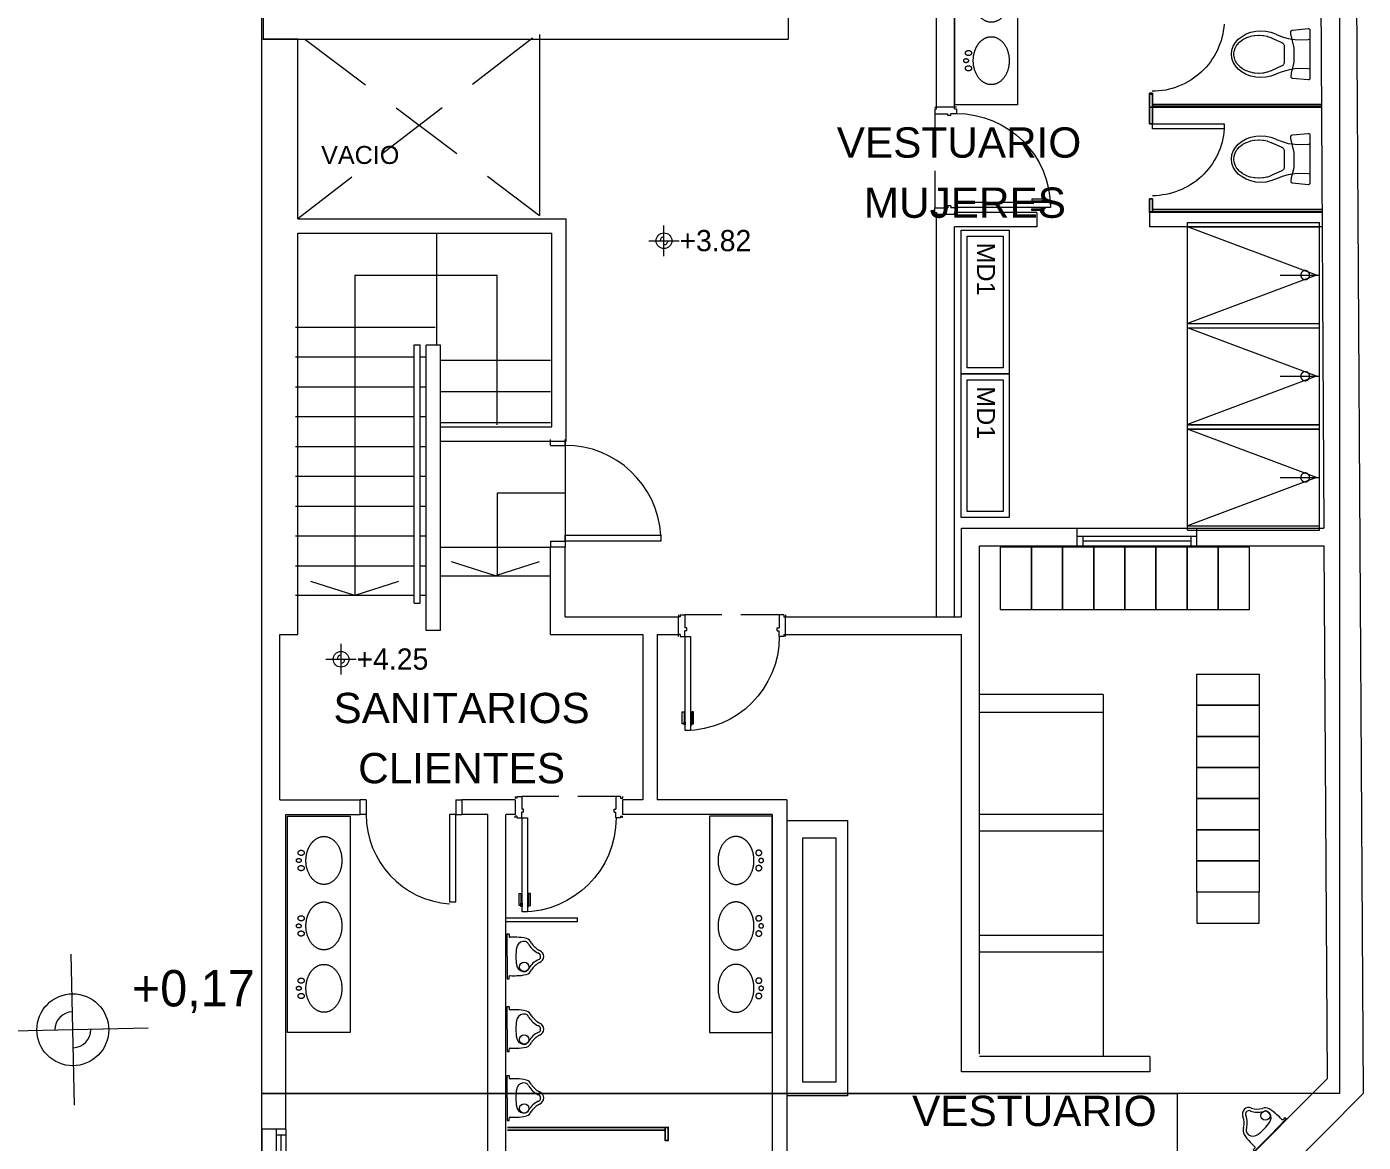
# Model space of a CAD drawing. Header units: metres. Extents: x 1411 to 1550, y 2159 to 2211.
# Drawn here: x 1536.53 to 1547.68, y 2165.13 to 2174.44 of the extents above; entities that cross this region are included whole.
import ezdxf

# ---------------------------------------------------------------- set-up
doc = ezdxf.new("R2010")
doc.units = ezdxf.units.M
doc.header["$LTSCALE"] = 0.635
doc.linetypes.add('STYLE_10', pattern=[0.749969, 0.500031, -0.249939])
doc.linetypes.add('STYLE_11', pattern=[1.500015, 0.999985, -0.500031])
for name, color, linetype in [('37-Plantas-05', 7, 'Continuous'), ('movimientos', 30, 'Continuous'), ('Nuevo', 162, 'Continuous'), ('Superficies', 7, 'Continuous'), ('texto', 7, 'Continuous'), ('Varios', 7, 'Continuous')]:
    doc.layers.add(name, color=color, linetype=linetype)
doc.styles.add('Arial', font='ARIAL.TTF')
doc.styles.add('Futura', font='')
doc.styles.add('Geneva', font='')
doc.styles.get('Futura').set_extended_font_data('Futura')
doc.styles.get('Geneva').set_extended_font_data('Geneva')

# ---------------------------------------------------------------- blocks, each defined once
blk = doc.blocks.new('PC3B')
at = {"color": 144, "linetype": 'Continuous', "lineweight": 15}
for p, q in [((0, 0.09), (0, 0.07499)), ((0.015, 0.07499), (0, 0.07499)), ((0.015, 0.07499), (0.015, 0.09)), ((0.015, 0.09), (0.055, 0.09)), ((0.055, 0.09), (0.055, 0.043)), ((0.07, 0.043), (0.055, 0.043)), ((0.07, 0.018), (0.055, 0.018)), ((0.055, -0.09), (0.055, 0.018)), ((0.07, 0.043), (0.07, 0.018)), ((0.825, 0.043), (0.825, 0.018)), ((0.825, 0.043), (0.84, 0.043)), ((0.825, 0.018), (0.84, 0.018)), ((0.84, 0.09), (0.84, 0.043)), ((0.88, 0.09), (0.84, 0.09)), ((0.84, -0.09), (0.84, 0.018)), ((0.88, 0.07499), (0.88, 0.09)), ((0.88, 0.07499), (0.895, 0.07499)), ((0.895, 0.09), (0.895, 0.07499)), ((0.015, -0.07499), (0, -0.07499)), ((0, -0.09), (0, -0.07499)), ((0.015, -0.09), (0.015, -0.07499)), ((0.015, -0.09), (0.055, -0.09)), ((0.88, -0.09), (0.84, -0.09)), ((0.88, -0.09), (0.88, -0.07499)), ((0.88, -0.07499), (0.895, -0.07499)), ((0.895, -0.09), (0.895, -0.07499))]:
    blk.add_line(p, q, dxfattribs=at)
at = {"color": 2, "linetype": 'STYLE_10', "lineweight": 15}
blk.add_line((0.84, -0.09), (0.055, -0.09), dxfattribs=at)
at = {"color": 151, "linetype": 'Continuous', "lineweight": 15}
for points in [[(0.0475, 0.8195), (0.0325, 0.8195), (0.0325, 0.7195), (0.0475, 0.7195)], [(0.0575, 0.8285), (0.0475, 0.8285), (0.0475, 0.8015), (0.0575, 0.8015)], [(0.1025, 0.875), (0.0575, 0.875), (0.0575, 0.09), (0.1025, 0.09)], [(0.1025, 0.8285), (0.1125, 0.8285), (0.1125, 0.8015), (0.1025, 0.8015)], [(0.1125, 0.8195), (0.1275, 0.8195), (0.1275, 0.7195), (0.1125, 0.7195)]]:
    blk.add_lwpolyline(points, close=True, dxfattribs=at)
blk.add_arc((0.0575, 0.09), 0.785, 0, 90, dxfattribs=at)
blk = doc.blocks.new('GROUP-23')
at = {"color": 7, "linetype": 'Continuous', "lineweight": 15}
for p, q in [((58.05125, 6.59302), (58.18292, 6.7272)), ((58.1715, 6.7384), (58.15751, 6.72416)), ((58.18292, 6.7272), (58.1715, 6.7384)), ((58.05125, 6.59302), (57.91956, 6.45884)), ((57.90813, 6.47006), (57.92213, 6.4843)), ((57.91956, 6.45884), (57.90813, 6.47006))]:
    blk.add_line(p, q, dxfattribs=at)
at = {"color": 2, "linetype": 'Continuous', "lineweight": 15}
blk.add_circle((58.01071, 6.75527), 0.03882, dxfattribs=at)
at = {"color": 7, "linetype": 'Continuous', "lineweight": 15}
for centre, radius, start, end in [((57.87025, 6.76861), 0.05237, 133.940091, 205.395612), ((57.8723, 6.77068), 0.05239, 65.675517, 137.134835), ((57.94611, 6.97972), 0.16954, 252.056665, 283.108505), ((58.01071, 6.75527), 0.06483, 61.129963, 113.76946), ((57.88181, 6.53459), 0.32039, 45.536168, 59.997127), ((57.66264, 6.69089), 0.16956, 347.963065, 19.020539), ((57.25694, 5.85718), 1.24186, 44.277691, 46.852047), ((58.15182, 6.72974), 0.00801, 224.089013, 315.506133), ((57.88826, 6.63049), 0.06482, 157.276107, 209.926544), ((58.10648, 6.76352), 0.32037, 211.076627, 225.537466), ((58.77206, 7.40096), 1.24184, 224.220582, 226.796259), ((57.91643, 6.48991), 0.008, 315.455925, 46.874723)]:
    blk.add_arc(centre, radius, start, end, dxfattribs=at)
at = {"color": 2, "linetype": 'Continuous', "lineweight": 15}
for centre, radius, start, end in [((57.87025, 6.76861), 0.02637, 133.970661, 205.419444), ((57.85842, 6.76063), 0.01245, 195.509335, 208.913392), ((57.66264, 6.69089), 0.19554, 347.959679, 19.015089), ((57.83803, 6.80226), 0.02022, 313.476748, 317.565981), ((57.8723, 6.77068), 0.02638, 65.689065, 137.181466), ((57.88005, 6.78267), 0.01245, 62.138606, 75.538616), ((57.94611, 6.97972), 0.19555, 252.057978, 283.111538), ((57.9658, 6.87442), 0.08864, 286.159371, 292.45678), ((57.69753, 6.94016), 0.42323, 315.537033, 325.888351), ((58.01071, 6.75527), 0.03883, 61.124557, 106.53444), ((57.99272, 6.73598), 0.06475, 340.493207, 55.406204), ((57.98735, 6.74047), 0.07134, 328.147848, 338.523699), ((57.88826, 6.63049), 0.03882, 164.539085, 209.92628), ((57.7683, 6.67316), 0.08865, 338.610274, 344.915117), ((57.90722, 6.64884), 0.06473, 215.644696, 290.568167), ((57.90262, 6.65415), 0.07135, 292.539563, 302.906076), ((57.69753, 6.94016), 0.42324, 305.182332, 315.536067)]:
    blk.add_arc(centre, radius, start, end, dxfattribs=at)
blk = doc.blocks.new('MD1')
at = {"color": 7, "linetype": 'Continuous', "lineweight": 15}
blk.add_lwpolyline([(0, 0), (1.2, 0), (1.2, -0.4), (0, -0.4)], close=True, dxfattribs=at)
at = {"color": 2, "linetype": 'Continuous', "lineweight": 15}
blk.add_lwpolyline([(0.05, -0.05), (1.15, -0.05), (1.15, -0.35), (0.05, -0.35)], close=True, dxfattribs=at)
at = {"color": 2, "insert": (0.325, -0.19319), "char_height": 0.150054, "attachment_point": 5, "line_spacing_factor": 1.003655, "style": 'Arial'}
blk.add_mtext('MD1', dxfattribs=at)
blk = doc.blocks.new('GROUP-58')
at = {"color": 7, "linetype": 'Continuous', "lineweight": 15}
for p, q in [((57.70879, 12.84535), (57.70879, 12.88127)), ((57.70879, 12.88127), (58.80879, 12.88127)), ((57.70879, 12.03719), (57.70879, 12.84535)), ((57.70879, 12.84535), (58.80879, 12.84535)), ((58.78329, 12.44127), (57.70879, 12.84535)), ((58.80879, 12.00127), (58.80879, 12.88127)), ((58.78329, 12.44127), (57.70879, 12.03719)), ((58.48119, 12.44127), (58.80879, 12.44127)), ((57.70879, 12.00127), (57.70879, 12.03719)), ((57.70879, 12.03719), (58.80879, 12.03719)), ((57.70879, 12.00127), (58.80879, 12.00127))]:
    blk.add_line(p, q, dxfattribs=at)
blk.add_open_spline([(58.68424, 12.40441), (58.67439, 12.40598), (58.65899, 12.41864), (58.65189, 12.43732), (58.65509, 12.45708), (58.66759, 12.47252), (58.68629, 12.47962), (58.70589, 12.47647), (58.72139, 12.4639), (58.72849, 12.44522), (58.72529, 12.42547), (58.71269, 12.40993), (58.70339, 12.40638), (58.69409, 12.40284), (58.68424, 12.40441)], degree=2, knots=[0, 0, 0, 1, 2, 3, 4, 5, 6, 7, 8, 9, 10, 11, 11, 12, 12, 12], dxfattribs=at)
blk = doc.blocks.new('GROUP-34')
at = {"color": 7, "linetype": 'Continuous', "lineweight": 15}
for p, q in [((50.26836, 9.61334), (50.79101, 9.61334)), ((50.26836, 7.80904), (50.26836, 9.61334)), ((50.79101, 9.61334), (50.79101, 7.80904)), ((50.79101, 7.80904), (50.26836, 7.80904))]:
    blk.add_line(p, q, dxfattribs=at)
for points in [[(50.4411, 9.34407), (50.42101, 9.29765), (50.42101, 9.19048), (50.4612, 9.09765), (50.53081, 9.04407), (50.6112, 9.04407), (50.68081, 9.09765), (50.72101, 9.19048), (50.72101, 9.29765), (50.68081, 9.39048), (50.6112, 9.44407), (50.53081, 9.44407), (50.49601, 9.41727), (50.4612, 9.39048), (50.4411, 9.34407)], [(50.34368, 9.25258), (50.34101, 9.24863), (50.34101, 9.2395), (50.34636, 9.23161), (50.35565, 9.22705), (50.36636, 9.22705), (50.37565, 9.23161), (50.38101, 9.2395), (50.38101, 9.24863), (50.37565, 9.25652), (50.36636, 9.26109), (50.35565, 9.26109), (50.35101, 9.2588), (50.34636, 9.25652), (50.34368, 9.25258)], [(50.35892, 9.31875), (50.35551, 9.31371), (50.35551, 9.30208), (50.36234, 9.29201), (50.37417, 9.2862), (50.38784, 9.2862), (50.39967, 9.29201), (50.40651, 9.30208), (50.40651, 9.31371), (50.39967, 9.32378), (50.38784, 9.3296), (50.37417, 9.3296), (50.36826, 9.32669), (50.36234, 9.32378), (50.35892, 9.31875)], [(50.35892, 9.19109), (50.35551, 9.18605), (50.35551, 9.17442), (50.36234, 9.16435), (50.37417, 9.15854), (50.38784, 9.15854), (50.39967, 9.16435), (50.40651, 9.17442), (50.40651, 9.18605), (50.39967, 9.19612), (50.38784, 9.20194), (50.37417, 9.20194), (50.36826, 9.19903), (50.36234, 9.19612), (50.35892, 9.19109)], [(50.4411, 8.79785), (50.42101, 8.75143), (50.42101, 8.64426), (50.4612, 8.55143), (50.53081, 8.49785), (50.6112, 8.49785), (50.68081, 8.55143), (50.72101, 8.64426), (50.72101, 8.75143), (50.68081, 8.84426), (50.6112, 8.89785), (50.53081, 8.89785), (50.49601, 8.87105), (50.4612, 8.84426), (50.4411, 8.79785)], [(50.34368, 8.70636), (50.34101, 8.70241), (50.34101, 8.69328), (50.34636, 8.68539), (50.35565, 8.68083), (50.36636, 8.68083), (50.37565, 8.68539), (50.38101, 8.69328), (50.38101, 8.70241), (50.37565, 8.7103), (50.36636, 8.71487), (50.35565, 8.71487), (50.35101, 8.71258), (50.34636, 8.7103), (50.34368, 8.70636)], [(50.35892, 8.77253), (50.35551, 8.76749), (50.35551, 8.75586), (50.36234, 8.74579), (50.37417, 8.73998), (50.38784, 8.73998), (50.39967, 8.74579), (50.40651, 8.75586), (50.40651, 8.76749), (50.39967, 8.77756), (50.38784, 8.78338), (50.37417, 8.78338), (50.36826, 8.78047), (50.36234, 8.77756), (50.35892, 8.77253)], [(50.35892, 8.64487), (50.35551, 8.63983), (50.35551, 8.6282), (50.36234, 8.61813), (50.37417, 8.61232), (50.38784, 8.61232), (50.39967, 8.61813), (50.40651, 8.6282), (50.40651, 8.63983), (50.39967, 8.6499), (50.38784, 8.65572), (50.37417, 8.65572), (50.36826, 8.65281), (50.36234, 8.6499), (50.35892, 8.64487)], [(50.4411, 8.27703), (50.42101, 8.23061), (50.42101, 8.12344), (50.4612, 8.03061), (50.53081, 7.97703), (50.6112, 7.97703), (50.68081, 8.03061), (50.72101, 8.12344), (50.72101, 8.23061), (50.68081, 8.32344), (50.6112, 8.37703), (50.53081, 8.37703), (50.49601, 8.35023), (50.4612, 8.32344), (50.4411, 8.27703)], [(50.35892, 8.25171), (50.35551, 8.24667), (50.35551, 8.23504), (50.36234, 8.22497), (50.37417, 8.21916), (50.38784, 8.21916), (50.39967, 8.22497), (50.40651, 8.23504), (50.40651, 8.24667), (50.39967, 8.25674), (50.38784, 8.26256), (50.37417, 8.26256), (50.36826, 8.25965), (50.36234, 8.25674), (50.35892, 8.25171)], [(50.34368, 8.18554), (50.34101, 8.18159), (50.34101, 8.17246), (50.34636, 8.16457), (50.35565, 8.16001), (50.36636, 8.16001), (50.37565, 8.16457), (50.38101, 8.17246), (50.38101, 8.18159), (50.37565, 8.18948), (50.36636, 8.19405), (50.35565, 8.19405), (50.35101, 8.19176), (50.34636, 8.18948), (50.34368, 8.18554)], [(50.35892, 8.12405), (50.35551, 8.11901), (50.35551, 8.10738), (50.36234, 8.09731), (50.37417, 8.0915), (50.38784, 8.0915), (50.39967, 8.09731), (50.40651, 8.10738), (50.40651, 8.11901), (50.39967, 8.12908), (50.38784, 8.1349), (50.37417, 8.1349), (50.36826, 8.13199), (50.36234, 8.12908), (50.35892, 8.12405)]]:
    blk.add_open_spline(points, degree=2, knots=[0, 0, 0, 1, 2, 3, 4, 5, 6, 7, 8, 9, 10, 11, 11, 12, 12, 12], dxfattribs=at)
blk = doc.blocks.new('Group-105')
at = {"color": 7, "linetype": 'Continuous', "lineweight": 15}
for p, q in [((36.99691, 3.596505), (36.99691, 3.851285)), ((36.86952, 3.723895), (37.1243, 3.723895))]:
    blk.add_line(p, q, dxfattribs=at)
at = {"color": 7, "linetype": 'Continuous', "lineweight": 15, "flags": 128}
for points in [[(36.99691, 3.756705, 0.414213562), (36.9641, 3.723895, 0.414213562)], [(36.99691, 3.691075, 0.414302821), (37.02972, 3.723895, 0.414302821)]]:
    blk.add_lwpolyline(points, format="xyb", dxfattribs=at)
at = {"color": 7, "linetype": 'Continuous', "lineweight": 15}
blk.add_circle((36.99691, 3.723895), 0.06563, dxfattribs=at)
blk = doc.blocks.new('Group-106')
at = {"color": 7, "linetype": 'Continuous', "lineweight": 15}
for p, q in [((34.30184, 0.103285), (34.30184, 0.358065)), ((34.17445, 0.230675), (34.42923, 0.230675))]:
    blk.add_line(p, q, dxfattribs=at)
at = {"color": 7, "linetype": 'Continuous', "lineweight": 15, "flags": 128}
for points in [[(34.30184, 0.263485, 0.414213562), (34.26903, 0.230675, 0.414213562)], [(34.30184, 0.197865, 0.414213562), (34.33465, 0.230675, 0.414213562)]]:
    blk.add_lwpolyline(points, format="xyb", dxfattribs=at)
at = {"color": 7, "linetype": 'Continuous', "lineweight": 15}
blk.add_circle((34.30184, 0.230675), 0.06562, dxfattribs=at)
blk = doc.blocks.new('GROUP-13-1')
at = {"color": 70, "linetype": 'Continuous', "lineweight": 15}
for p, q in [((45.42127, 12.7431), (45.42127, 12.2431)), ((45.62127, 12.7431), (45.62127, 12.2431))]:
    blk.add_line(p, q, dxfattribs=at)
at = {"color": 151, "linetype": 'Continuous', "lineweight": 15}
for p, q in [((45.54127, 12.7431), (45.54127, 12.2431)), ((45.58127, 12.6931), (45.58127, 12.2931))]:
    blk.add_line(p, q, dxfattribs=at)
at = {"color": 144, "linetype": 'Continuous', "lineweight": 15}
for p, q in [((45.62127, 12.6931), (45.54127, 12.6931)), ((45.62127, 12.2931), (45.54127, 12.2931))]:
    blk.add_line(p, q, dxfattribs=at)

msp = doc.modelspace()

# ---------------------------------------------------------------- linework, layer by layer
at = {"layer": '37-Plantas-05', "color": 83, "linetype": 'Continuous', "lineweight": 15}
for p, q in [((1547.483, 2198.271), (1547.681, 2165.533)), ((1538.487, 2197.971), (1538.5, 2174.334)), ((1547.32, 2175.597), (1547.352, 2170.254)), ((1538.789, 2174.334), (1538.489, 2174.334)), ((1538.489, 2169.364), (1538.489, 2174.334)), ((1538.5, 2174.334), (1542.881, 2174.334)), ((1538.789, 2172.834), (1538.789, 2174.334)), ((1538.789, 2172.834), (1541.029, 2172.834)), ((1541.029, 2170.979), (1541.029, 2172.834)), ((1538.789, 2169.364), (1538.789, 2172.714)), ((1538.789, 2172.714), (1540.909, 2172.714)), ((1540.909, 2171.099), (1540.909, 2172.714)), ((1539.979, 2171.779), (1539.859, 2171.779)), ((1539.859, 2169.399), (1539.859, 2171.779)), ((1539.979, 2169.399), (1539.979, 2171.779)), ((1539.979, 2171.099), (1540.909, 2171.099)), ((1539.979, 2170.979), (1541.029, 2170.979)), ((1541.019, 2170.094), (1540.899, 2170.094)), ((1540.899, 2169.364), (1540.899, 2170.094)), ((1541.019, 2169.514), (1541.019, 2170.094)), ((1541.019, 2169.514), (1541.965, 2169.514)), ((1538.489, 2167.984), (1538.489, 2169.364)), ((1538.639, 2167.984), (1538.639, 2169.364)), ((1538.639, 2169.364), (1538.789, 2169.364)), ((1539.979, 2169.399), (1539.859, 2169.399)), ((1540.899, 2169.364), (1541.669, 2169.364)), ((1538.489, 2165.235), (1538.489, 2167.984)), ((1545.413, 2163.254), (1547.681, 2165.533)), ((1538.689, 2165.235), (1538.489, 2165.235))]:
    msp.add_line(p, q, dxfattribs=at)
at = {"layer": '37-Plantas-05', "color": 21, "linetype": 'STYLE_11', "lineweight": 15}
for p, q in [((1540.749, 2174.344), (1538.789, 2172.834)), ((1538.847, 2174.334), (1540.807, 2172.864))]:
    msp.add_line(p, q, dxfattribs=at)
at = {"layer": '37-Plantas-05', "color": 230, "linetype": 'Continuous', "lineweight": 15}
for p, q in [((1540.807, 2174.374), (1540.807, 2172.864)), ((1539.949, 2171.779), (1539.949, 2172.714)), ((1538.769, 2171.931), (1539.934, 2171.931)), ((1538.769, 2171.682), (1539.759, 2171.682)), ((1539.809, 2171.682), (1539.859, 2171.682)), ((1539.979, 2171.654), (1540.899, 2171.654)), ((1538.769, 2171.433), (1539.759, 2171.433)), ((1539.809, 2171.433), (1539.859, 2171.433)), ((1539.979, 2171.394), (1540.899, 2171.394)), ((1538.769, 2171.184), (1539.759, 2171.184)), ((1539.809, 2171.184), (1539.859, 2171.184)), ((1539.979, 2171.134), (1540.899, 2171.134)), ((1538.769, 2170.935), (1539.759, 2170.935)), ((1539.809, 2170.935), (1539.859, 2170.935)), ((1541.019, 2170.994), (1541.019, 2170.094)), ((1538.769, 2170.686), (1539.759, 2170.686)), ((1539.809, 2170.686), (1539.859, 2170.686)), ((1538.769, 2170.437), (1539.759, 2170.437)), ((1539.809, 2170.437), (1539.859, 2170.437)), ((1538.769, 2170.188), (1539.759, 2170.188)), ((1539.809, 2170.188), (1539.859, 2170.188)), ((1539.979, 2170.094), (1540.899, 2170.094)), ((1538.769, 2169.939), (1539.759, 2169.939)), ((1539.809, 2169.939), (1539.859, 2169.939)), ((1539.979, 2169.854), (1540.899, 2169.854)), ((1539.759, 2169.69), (1538.769, 2169.69)), ((1539.859, 2169.69), (1539.809, 2169.69))]:
    msp.add_line(p, q, dxfattribs=at)
at = {"layer": '37-Plantas-05', "color": 6, "linetype": 'Continuous', "lineweight": 15}
for p, q in [((1539.264, 2172.364), (1540.454, 2172.364)), ((1539.264, 2172.364), (1539.264, 2169.69)), ((1540.454, 2171.114), (1540.454, 2172.364)), ((1540.454, 2170.544), (1540.454, 2169.854)), ((1541.019, 2170.544), (1540.454, 2170.544))]:
    msp.add_line(p, q, dxfattribs=at)
at = {"layer": '37-Plantas-05', "color": 2, "linetype": 'Continuous', "lineweight": 15}
for p, q in [((1539.759, 2171.782), (1539.809, 2171.782)), ((1539.759, 2169.628), (1539.759, 2171.782)), ((1539.809, 2169.628), (1539.809, 2171.782)), ((1539.759, 2169.628), (1539.809, 2169.628))]:
    msp.add_line(p, q, dxfattribs=at)
at = {"layer": '37-Plantas-05', "color": 144, "linetype": 'Continuous', "lineweight": 15}
for p, q in [((1540.899, 2170.944), (1540.899, 2170.994)), ((1540.899, 2170.944), (1541.019, 2170.944)), ((1540.899, 2170.144), (1540.899, 2170.094)), ((1540.899, 2170.144), (1541.019, 2170.144))]:
    msp.add_line(p, q, dxfattribs=at)
at = {"layer": '37-Plantas-05', "color": 7, "linetype": 'Continuous', "lineweight": 15}
for p, q in [((1541.019, 2170.944), (1541.019, 2170.994)), ((1541.019, 2170.144), (1541.019, 2170.094))]:
    msp.add_line(p, q, dxfattribs=at)
at = {"layer": '37-Plantas-05', "color": 151, "linetype": 'Continuous', "lineweight": 15}
msp.add_lwpolyline([(1541.019, 2170.144), (1541.019, 2170.194), (1541.819, 2170.194), (1541.819, 2170.144)], close=True, dxfattribs=at)
at = {"layer": '37-Plantas-05', "color": 6, "linetype": 'Continuous', "lineweight": 15}
for points in [[(1540.804, 2169.971), (1540.439, 2169.854), (1540.073, 2169.971)], [(1539.629, 2169.807), (1539.264, 2169.69), (1538.898, 2169.807)]]:
    msp.add_lwpolyline(points, dxfattribs=at)
at = {"layer": '37-Plantas-05', "color": 151, "linetype": 'Continuous', "lineweight": 15}
msp.add_arc((1541.019, 2170.142), 0.802, 3.6955, 90, dxfattribs=at)
at = {"layer": 'movimientos', "color": 83, "linetype": 'Continuous', "lineweight": 15}
for p, q in [((1544.479, 2170.104), (1547.353, 2170.104)), ((1544.479, 2165.864), (1544.479, 2170.104)), ((1547.353, 2170.104), (1547.38, 2165.656)), ((1541.965, 2169.364), (1541.965, 2169.514)), ((1542.86, 2169.514), (1544.329, 2169.514)), ((1542.86, 2169.364), (1542.86, 2169.514)), ((1541.669, 2169.364), (1541.669, 2167.984)), ((1541.789, 2169.364), (1541.965, 2169.364)), ((1541.789, 2169.364), (1541.789, 2167.984)), ((1542.86, 2169.364), (1544.329, 2169.364)), ((1544.329, 2165.714), (1544.329, 2169.364)), ((1545.509, 2168.864), (1544.479, 2168.864)), ((1545.509, 2168.864), (1545.509, 2168.714)), ((1545.509, 2168.714), (1544.479, 2168.714)), ((1542.869, 2167.984), (1541.789, 2167.984)), ((1542.869, 2167.984), (1542.869, 2164.734)), ((1545.509, 2167.864), (1544.479, 2167.864)), ((1545.509, 2167.864), (1545.509, 2167.724)), ((1545.509, 2167.724), (1544.479, 2167.724)), ((1545.509, 2166.854), (1544.479, 2166.854)), ((1545.509, 2166.854), (1545.509, 2166.714)), ((1545.509, 2166.714), (1544.479, 2166.714)), ((1545.899, 2165.844), (1544.479, 2165.844)), ((1545.899, 2165.844), (1545.899, 2165.714)), ((1545.899, 2165.714), (1544.329, 2165.714)), ((1547.38, 2165.656), (1545.579, 2163.854))]:
    msp.add_line(p, q, dxfattribs=at)
at = {"layer": 'movimientos', "color": 70, "linetype": 'Continuous', "lineweight": 15}
msp.add_line((1545.291, 2170.104), (1546.291, 2170.104), dxfattribs=at)
at = {"layer": 'movimientos', "color": 31, "linetype": 'Continuous', "lineweight": 15}
msp.add_line((1545.509, 2168.714), (1545.509, 2165.844), dxfattribs=at)
at = {"layer": 'movimientos', "color": 1, "linetype": 'Continuous', "lineweight": 15}
for p, q in [((1542.877, 2167.814), (1543.377, 2167.814)), ((1543.377, 2167.814), (1543.377, 2165.514)), ((1543.377, 2165.514), (1542.877, 2165.514))]:
    msp.add_line(p, q, dxfattribs=at)
for points in [[(1544.651, 2169.575), (1544.911, 2169.575), (1544.911, 2170.095), (1544.651, 2170.095)], [(1544.911, 2169.575), (1545.171, 2169.575), (1545.171, 2170.095), (1544.911, 2170.095)], [(1545.171, 2169.575), (1545.431, 2169.575), (1545.431, 2170.095), (1545.171, 2170.095)], [(1545.431, 2169.575), (1545.691, 2169.575), (1545.691, 2170.095), (1545.431, 2170.095)], [(1545.691, 2169.575), (1545.951, 2169.575), (1545.951, 2170.095), (1545.691, 2170.095)], [(1545.951, 2169.575), (1546.211, 2169.575), (1546.211, 2170.095), (1545.951, 2170.095)], [(1546.211, 2169.575), (1546.471, 2169.575), (1546.471, 2170.095), (1546.211, 2170.095)], [(1546.471, 2169.575), (1546.731, 2169.575), (1546.731, 2170.095), (1546.471, 2170.095)], [(1546.293, 2169.035), (1546.813, 2169.035), (1546.813, 2168.775), (1546.293, 2168.775)], [(1546.293, 2168.775), (1546.813, 2168.775), (1546.813, 2168.515), (1546.293, 2168.515)], [(1546.293, 2168.515), (1546.813, 2168.515), (1546.813, 2168.255), (1546.293, 2168.255)], [(1546.293, 2168.255), (1546.813, 2168.255), (1546.813, 2167.995), (1546.293, 2167.995)], [(1546.293, 2167.995), (1546.813, 2167.995), (1546.813, 2167.735), (1546.293, 2167.735)], [(1546.293, 2167.735), (1546.813, 2167.735), (1546.813, 2167.475), (1546.293, 2167.475)], [(1543, 2167.665), (1543, 2165.631), (1543.282, 2165.631), (1543.282, 2167.665)], [(1546.293, 2167.475), (1546.813, 2167.475), (1546.813, 2167.215), (1546.293, 2167.215)], [(1546.813, 2167.215), (1546.293, 2167.215), (1546.293, 2166.955), (1546.813, 2166.955)]]:
    msp.add_lwpolyline(points, close=True, dxfattribs=at)
at = {"layer": 'Nuevo', "color": 83, "linetype": 'Continuous', "lineweight": 15}
for p, q in [((1542.881, 2175.597), (1542.881, 2174.334)), ((1544.12, 2173.767), (1544.12, 2175.597)), ((1544.27, 2173.767), (1544.27, 2175.597)), ((1544.27, 2173.767), (1544.12, 2173.767)), ((1544.27, 2172.872), (1544.12, 2172.872)), ((1544.12, 2169.514), (1544.12, 2172.872)), ((1544.956, 2172.887), (1544.27, 2172.887)), ((1544.956, 2172.887), (1544.956, 2172.767)), ((1545.898, 2172.887), (1545.898, 2172.767)), ((1547.336, 2172.887), (1545.898, 2172.887)), ((1544.27, 2169.514), (1544.27, 2172.767)), ((1544.956, 2172.767), (1544.27, 2172.767)), ((1547.337, 2172.767), (1545.898, 2172.767)), ((1544.329, 2170.254), (1547.352, 2170.254)), ((1544.329, 2169.514), (1544.329, 2170.254)), ((1545.291, 2170.254), (1545.291, 2170.104)), ((1546.291, 2170.104), (1546.291, 2170.254)), ((1538.639, 2167.984), (1539.309, 2167.984)), ((1540.603, 2167.984), (1540.159, 2167.984)), ((1540.603, 2167.984), (1540.603, 2167.864)), ((1541.498, 2167.984), (1541.498, 2167.864)), ((1541.669, 2167.984), (1541.498, 2167.984)), ((1538.689, 2165.235), (1538.689, 2167.864)), ((1538.689, 2167.864), (1539.309, 2167.864)), ((1540.374, 2167.864), (1540.159, 2167.864)), ((1540.374, 2163.554), (1540.374, 2167.864)), ((1540.524, 2163.554), (1540.524, 2167.864)), ((1540.603, 2167.864), (1540.529, 2167.864)), ((1542.749, 2167.864), (1541.498, 2167.864)), ((1542.749, 2167.864), (1542.749, 2164.014)), ((1540.524, 2167), (1541.124, 2167)), ((1540.524, 2166.97), (1540.524, 2167)), ((1540.524, 2166.97), (1541.124, 2166.97)), ((1541.124, 2166.97), (1541.124, 2167))]:
    msp.add_line(p, q, dxfattribs=at)
at = {"layer": 'Nuevo', "color": 70, "linetype": 'Continuous', "lineweight": 15}
msp.add_line((1545.291, 2170.254), (1546.291, 2170.254), dxfattribs=at)
at = {"layer": 'Nuevo', "color": 151, "linetype": 'Continuous', "lineweight": 15}
for p, q in [((1545.291, 2170.187), (1546.291, 2170.187)), ((1545.341, 2170.146), (1546.241, 2170.146))]:
    msp.add_line(p, q, dxfattribs=at)
at = {"layer": 'Nuevo', "color": 144, "linetype": 'Continuous', "lineweight": 15}
for p, q in [((1545.341, 2170.187), (1545.341, 2170.104)), ((1546.241, 2170.187), (1546.241, 2170.104)), ((1539.309, 2167.864), (1539.309, 2167.984)), ((1539.36, 2167.984), (1539.309, 2167.984)), ((1539.36, 2167.984), (1539.36, 2167.864)), ((1540.107, 2167.984), (1540.107, 2167.864)), ((1540.107, 2167.984), (1540.159, 2167.984)), ((1540.159, 2167.984), (1540.159, 2167.864)), ((1539.36, 2167.864), (1539.309, 2167.864)), ((1540.107, 2167.864), (1540.159, 2167.864))]:
    msp.add_line(p, q, dxfattribs=at)
at = {"layer": 'Nuevo', "color": 31, "linetype": 'Continuous', "lineweight": 15}
for points in [[(1547.236, 2174.334), (1547.236, 2174.084), (1547.222, 2174.086), (1547.166, 2174.089), (1547.11, 2174.086), (1547.055, 2174.077), (1547.004, 2174.063), (1546.957, 2174.044), (1546.955, 2174.043), (1546.954, 2174.043), (1546.954, 2174.043), (1546.949, 2174.04), (1546.91, 2174.026), (1546.869, 2174.017), (1546.826, 2174.014), (1546.784, 2174.017), (1546.742, 2174.026), (1546.704, 2174.04), (1546.669, 2174.059), (1546.638, 2174.083), (1546.614, 2174.111), (1546.596, 2174.142), (1546.585, 2174.175), (1546.581, 2174.209), (1546.585, 2174.243), (1546.596, 2174.275), (1546.614, 2174.306), (1546.638, 2174.334), (1546.669, 2174.358), (1546.704, 2174.378), (1546.742, 2174.392), (1546.784, 2174.401), (1546.826, 2174.404), (1546.869, 2174.401), (1546.91, 2174.392), (1546.949, 2174.378), (1546.954, 2174.375), (1546.954, 2174.375), (1546.955, 2174.375), (1546.957, 2174.373), (1547.004, 2174.354), (1547.055, 2174.34), (1547.11, 2174.332), (1547.166, 2174.329), (1547.222, 2174.332)], [(1547.091, 2174.007), (1547.087, 2174.008), (1547.085, 2174.009), (1547.083, 2174.011), (1547.081, 2174.013), (1547.08, 2174.015), (1547.078, 2174.017), (1547.078, 2174.02), (1547.078, 2174.022), (1547.078, 2174.024), (1547.081, 2174.051), (1547.081, 2174.054), (1547.104, 2174.139), (1547.105, 2174.143), (1547.105, 2174.259), (1547.105, 2174.263), (1547.077, 2174.379), (1547.076, 2174.382), (1547.076, 2174.395), (1547.076, 2174.398), (1547.077, 2174.4), (1547.078, 2174.403), (1547.08, 2174.405), (1547.082, 2174.407), (1547.084, 2174.408), (1547.086, 2174.409), (1547.089, 2174.41), (1547.09, 2174.41), (1547.22, 2174.423), (1547.224, 2174.423), (1547.226, 2174.422), (1547.229, 2174.421), (1547.231, 2174.419), (1547.233, 2174.417), (1547.234, 2174.415), (1547.235, 2174.413), (1547.236, 2174.41), (1547.236, 2174.408), (1547.236, 2174.01), (1547.235, 2174.005), (1547.234, 2174.002), (1547.233, 2174), (1547.231, 2173.998), (1547.229, 2173.997), (1547.226, 2173.996), (1547.224, 2173.995), (1547.221, 2173.995), (1547.22, 2173.995)], [(1546.919, 2174.074), (1546.917, 2174.073), (1546.914, 2174.071), (1546.91, 2174.069), (1546.882, 2174.059), (1546.877, 2174.058), (1546.847, 2174.052), (1546.843, 2174.051), (1546.811, 2174.049), (1546.807, 2174.049), (1546.775, 2174.051), (1546.771, 2174.052), (1546.74, 2174.058), (1546.736, 2174.059), (1546.707, 2174.069), (1546.703, 2174.071), (1546.677, 2174.085), (1546.673, 2174.088), (1546.652, 2174.104), (1546.648, 2174.108), (1546.631, 2174.127), (1546.627, 2174.131), (1546.615, 2174.151), (1546.613, 2174.157), (1546.613, 2174.157), (1546.605, 2174.178), (1546.604, 2174.184), (1546.601, 2174.205), (1546.601, 2174.212), (1546.604, 2174.233), (1546.605, 2174.24), (1546.613, 2174.26), (1546.615, 2174.266), (1546.615, 2174.266), (1546.627, 2174.286), (1546.631, 2174.291), (1546.648, 2174.31), (1546.652, 2174.313), (1546.673, 2174.33), (1546.677, 2174.333), (1546.703, 2174.346), (1546.707, 2174.348), (1546.736, 2174.358), (1546.74, 2174.36), (1546.771, 2174.366), (1546.775, 2174.366), (1546.807, 2174.369), (1546.811, 2174.369), (1546.842, 2174.366), (1546.847, 2174.366), (1546.878, 2174.36), (1546.882, 2174.358), (1546.91, 2174.348), (1546.914, 2174.346), (1546.917, 2174.345), (1546.919, 2174.344), (1547.002, 2174.307), (1547.009, 2174.302), (1547.013, 2174.299), (1547.016, 2174.294), (1547.018, 2174.29), (1547.02, 2174.284), (1547.02, 2174.279), (1547.02, 2174.138), (1547.02, 2174.133), (1547.018, 2174.128), (1547.016, 2174.123), (1547.013, 2174.119), (1547.009, 2174.115), (1547.005, 2174.112), (1547.002, 2174.111)], [(1547.236, 2173.459), (1547.236, 2173.209), (1547.222, 2173.211), (1547.166, 2173.214), (1547.11, 2173.211), (1547.055, 2173.202), (1547.004, 2173.188), (1546.957, 2173.169), (1546.955, 2173.168), (1546.954, 2173.168), (1546.954, 2173.168), (1546.949, 2173.165), (1546.91, 2173.151), (1546.869, 2173.142), (1546.826, 2173.139), (1546.784, 2173.142), (1546.742, 2173.151), (1546.704, 2173.165), (1546.669, 2173.185), (1546.638, 2173.209), (1546.614, 2173.236), (1546.596, 2173.267), (1546.585, 2173.3), (1546.581, 2173.334), (1546.585, 2173.368), (1546.596, 2173.401), (1546.614, 2173.431), (1546.638, 2173.459), (1546.669, 2173.483), (1546.704, 2173.503), (1546.742, 2173.517), (1546.784, 2173.526), (1546.826, 2173.529), (1546.869, 2173.526), (1546.91, 2173.517), (1546.949, 2173.503), (1546.954, 2173.5), (1546.954, 2173.5), (1546.955, 2173.5), (1546.957, 2173.498), (1547.004, 2173.479), (1547.055, 2173.465), (1547.11, 2173.457), (1547.166, 2173.454), (1547.222, 2173.457)], [(1546.919, 2173.199), (1546.917, 2173.198), (1546.914, 2173.196), (1546.91, 2173.195), (1546.882, 2173.184), (1546.877, 2173.183), (1546.847, 2173.177), (1546.843, 2173.176), (1546.811, 2173.174), (1546.807, 2173.174), (1546.775, 2173.176), (1546.771, 2173.177), (1546.74, 2173.183), (1546.736, 2173.184), (1546.707, 2173.195), (1546.703, 2173.196), (1546.677, 2173.21), (1546.673, 2173.213), (1546.652, 2173.23), (1546.648, 2173.233), (1546.631, 2173.252), (1546.627, 2173.256), (1546.615, 2173.277), (1546.613, 2173.282), (1546.613, 2173.282), (1546.605, 2173.303), (1546.604, 2173.309), (1546.601, 2173.331), (1546.601, 2173.337), (1546.604, 2173.358), (1546.605, 2173.365), (1546.613, 2173.386), (1546.615, 2173.391), (1546.615, 2173.391), (1546.627, 2173.411), (1546.631, 2173.416), (1546.648, 2173.435), (1546.652, 2173.438), (1546.673, 2173.455), (1546.677, 2173.458), (1546.703, 2173.471), (1546.707, 2173.473), (1546.736, 2173.484), (1546.74, 2173.485), (1546.771, 2173.491), (1546.775, 2173.492), (1546.807, 2173.494), (1546.811, 2173.494), (1546.842, 2173.492), (1546.847, 2173.491), (1546.878, 2173.485), (1546.882, 2173.484), (1546.91, 2173.473), (1546.914, 2173.472), (1546.917, 2173.47), (1546.919, 2173.469), (1547.002, 2173.432), (1547.009, 2173.427), (1547.013, 2173.424), (1547.016, 2173.419), (1547.018, 2173.415), (1547.02, 2173.41), (1547.02, 2173.404), (1547.02, 2173.263), (1547.02, 2173.258), (1547.018, 2173.253), (1547.016, 2173.248), (1547.013, 2173.244), (1547.009, 2173.24), (1547.005, 2173.237), (1547.002, 2173.236)], [(1547.091, 2173.133), (1547.087, 2173.133), (1547.085, 2173.134), (1547.083, 2173.136), (1547.081, 2173.138), (1547.08, 2173.14), (1547.078, 2173.142), (1547.078, 2173.145), (1547.078, 2173.147), (1547.078, 2173.149), (1547.081, 2173.176), (1547.081, 2173.179), (1547.104, 2173.264), (1547.105, 2173.268), (1547.105, 2173.384), (1547.105, 2173.388), (1547.077, 2173.504), (1547.076, 2173.508), (1547.076, 2173.52), (1547.076, 2173.523), (1547.077, 2173.525), (1547.078, 2173.528), (1547.08, 2173.53), (1547.082, 2173.532), (1547.084, 2173.533), (1547.086, 2173.534), (1547.089, 2173.535), (1547.09, 2173.535), (1547.22, 2173.548), (1547.224, 2173.548), (1547.226, 2173.547), (1547.229, 2173.546), (1547.231, 2173.544), (1547.233, 2173.543), (1547.234, 2173.54), (1547.235, 2173.538), (1547.236, 2173.536), (1547.236, 2173.533), (1547.236, 2173.135), (1547.235, 2173.13), (1547.234, 2173.127), (1547.233, 2173.125), (1547.231, 2173.123), (1547.229, 2173.122), (1547.226, 2173.121), (1547.224, 2173.12), (1547.221, 2173.12), (1547.22, 2173.12)]]:
    msp.add_lwpolyline(points, close=True, dxfattribs=at)
at = {"layer": 'Nuevo', "color": 151, "linetype": 'Continuous', "lineweight": 15}
msp.add_lwpolyline([(1540.107, 2167.864), (1540.056, 2167.864), (1540.056, 2167.134), (1540.107, 2167.134)], close=True, dxfattribs=at)
for points in [[(1546.52, 2174.46, 0), (1546.517, 2174.431, 0), (1546.513, 2174.404, 0), (1546.508, 2174.376, 0), (1546.501, 2174.348, 0), (1546.494, 2174.321, 0), (1546.485, 2174.295, 0), (1546.474, 2174.268, 0), (1546.463, 2174.243, 0), (1546.45, 2174.217, 0), (1546.436, 2174.193, 0), (1546.421, 2174.169, 0), (1546.405, 2174.146, 0), (1546.388, 2174.124, 0), (1546.369, 2174.102, 0), (1546.35, 2174.081, 0), (1546.33, 2174.062, 0), (1546.309, 2174.043, 0), (1546.287, 2174.025, 0), (1546.264, 2174.008, 0), (1546.241, 2173.993, 0), (1546.217, 2173.978, 0), (1546.192, 2173.965, 0), (1546.166, 2173.953, 0), (1546.14, 2173.942, 0), (1546.114, 2173.932, 0), (1546.087, 2173.924, 0), (1546.06, 2173.916, 0), (1546.032, 2173.91, 0), (1546.004, 2173.906, 0), (1545.976, 2173.902, 0), (1545.948, 2173.9, 0), (1545.92, 2173.9, 0)], [(1546.521, 2173.627, 0), (1546.521, 2173.587, 0), (1545.921, 2173.587, 0), (1545.921, 2173.627, 0), (1546.521, 2173.627, 0), (1546.521, 2173.627, 0)], [(1546.521, 2173.587, 0), (1546.518, 2173.559, 0), (1546.514, 2173.531, 0), (1546.509, 2173.504, 0), (1546.502, 2173.476, 0), (1546.495, 2173.449, 0), (1546.486, 2173.422, 0), (1546.475, 2173.396, 0), (1546.464, 2173.37, 0), (1546.451, 2173.345, 0), (1546.437, 2173.321, 0), (1546.422, 2173.297, 0), (1546.406, 2173.274, 0), (1546.389, 2173.251, 0), (1546.37, 2173.23, 0), (1546.351, 2173.209, 0), (1546.331, 2173.189, 0), (1546.31, 2173.171, 0), (1546.288, 2173.153, 0), (1546.265, 2173.136, 0), (1546.242, 2173.121, 0), (1546.218, 2173.106, 0), (1546.193, 2173.093, 0), (1546.167, 2173.081, 0), (1546.141, 2173.07, 0), (1546.115, 2173.06, 0), (1546.088, 2173.051, 0), (1546.061, 2173.044, 0), (1546.033, 2173.038, 0), (1546.005, 2173.034, 0), (1545.977, 2173.03, 0), (1545.949, 2173.028, 0), (1545.921, 2173.028, 0)]]:
    msp.add_polyline3d(points, dxfattribs=at)
msp.add_arc((1540.109, 2167.864), 0.749, 180, 265.8407, dxfattribs=at)
at = {"layer": 'Nuevo', "color": 83, "linetype": 'Continuous', "lineweight": 15}
for points in [[(1545.921, 2173.884), (1545.896, 2173.884), (1545.896, 2173.884)], [(1545.896, 2173.627), (1545.896, 2173.884), (1545.896, 2173.884)], [(1545.896, 2173.761), (1545.896, 2173.876), (1545.896, 2173.876)], [(1545.921, 2173.876), (1545.896, 2173.876), (1545.896, 2173.876)], [(1545.921, 2173.739), (1545.921, 2173.884), (1545.921, 2173.884)], [(1545.921, 2173.761), (1545.921, 2173.876), (1545.921, 2173.876)], [(1547.331, 2173.767), (1545.898, 2173.767), (1545.898, 2173.767)], [(1547.331, 2173.79), (1545.921, 2173.79), (1545.921, 2173.79)], [(1547.331, 2173.787), (1545.921, 2173.787), (1545.921, 2173.787)], [(1547.331, 2173.77), (1545.921, 2173.77), (1545.921, 2173.77)], [(1545.921, 2173.627), (1545.921, 2173.77), (1545.921, 2173.77)], [(1545.921, 2173.627), (1545.896, 2173.627), (1545.896, 2173.627)], [(1545.896, 2172.887), (1545.896, 2173.001), (1545.896, 2173.001)], [(1545.921, 2173.001), (1545.896, 2173.001), (1545.896, 2173.001)], [(1545.921, 2172.887), (1545.921, 2173.001), (1545.921, 2173.001)], [(1547.336, 2172.892), (1545.898, 2172.892), (1545.898, 2172.892)], [(1547.336, 2172.912), (1545.921, 2172.912), (1545.921, 2172.912)]]:
    msp.add_3dface(points, dxfattribs=at)
at = {"layer": 'Nuevo', "color": 123, "linetype": 'Continuous', "lineweight": 15}
for points in [[(1540.54, 2165.25), (1541.878, 2165.25), (1541.878, 2165.25)], [(1541.855, 2165.255), (1541.855, 2165.14), (1541.855, 2165.14)], [(1541.88, 2165.255), (1541.88, 2165.14), (1541.88, 2165.14)], [(1540.54, 2165.229), (1541.855, 2165.229), (1541.855, 2165.229)], [(1541.855, 2165.141), (1541.88, 2165.141), (1541.88, 2165.141)]]:
    msp.add_3dface(points, dxfattribs=at)
at = {"layer": 'Superficies', "color": 190, "linetype": 'Continuous', "lineweight": 9}
for points in [[(1538.489, 2198.271), (1547.483, 2198.271), (1547.483, 2165.533), (1538.489, 2165.533)], [(1538.489, 2165.533), (1546.128, 2165.533), (1546.128, 2163.254), (1538.489, 2163.254)]]:
    msp.add_lwpolyline(points, close=True, dxfattribs=at)
at = {"layer": 'Varios', "color": 7, "linetype": 'Continuous', "lineweight": 5}
for p, q in [((1536.925, 2165.436), (1536.897, 2166.696)), ((1537.541, 2166.08), (1536.282, 2166.052))]:
    msp.add_line(p, q, dxfattribs=at)
at = {"layer": 'Varios', "color": 7, "linetype": 'Continuous', "lineweight": 5, "flags": 128}
msp.add_lwpolyline([(1536.611, 2166.066, -0.414214), (1536.911, 2166.366, -0.414214), (1537.211, 2166.066, -0.414214), (1536.911, 2165.766, -0.414214)], format="xyb", close=True, dxfattribs=at)
at = {"layer": 'Varios', "color": 7, "linetype": 'Continuous', "lineweight": 5}
for start, end in [(91.2765, 181.2765), (271.2376, 1.2376)]:
    msp.add_arc((1536.911, 2166.066), 0.15, start, end, dxfattribs=at)

# ---------------------------------------------------------------- block references
at = {"layer": '37-Plantas-05', "color": 81}
for name in ['Group-105', 'Group-106']:
    msp.add_blockref(name, (1504.848, 2168.928), dxfattribs=at)
at = {"layer": '37-Plantas-05', "color": 31, "rotation": 270}
msp.add_blockref('MD1', (1544.726, 2171.541), dxfattribs=at)
at = {"layer": '37-Plantas-05', "color": 83}
msp.add_blockref('GROUP-13-1', (1493.067, 2152.492), dxfattribs=at)
at = {"layer": 'movimientos', "color": 7, "xscale": -1, "rotation": 180}
msp.add_blockref('PC3B', (1541.965, 2169.439), dxfattribs=at)
at = {"layer": 'movimientos', "color": 31}
msp.add_blockref('GROUP-23', (1488.854, 2158.594), dxfattribs=at)
at = {"layer": 'Nuevo', "color": 31}
for name, p in [('GROUP-34', (1494.005, 2165.978)), ('GROUP-58', (1488.506, 2159.924)), ('GROUP-58', (1488.506, 2159.08)), ('GROUP-58', (1488.506, 2158.235)), ('GROUP-34', (1488.436, 2158.235))]:
    msp.add_blockref(name, p, dxfattribs=at)
at = {"layer": 'Nuevo', "color": 7, "xscale": -1}
for p, rotation in [((1544.195, 2172.872), 270), ((1540.603, 2167.924), 180)]:
    msp.add_blockref('PC3B', p, dxfattribs=dict(at, rotation=rotation))
at = {"layer": 'Nuevo', "color": 31}
for name, p, rotation in [('MD1', (1544.726, 2172.741), 270), ('GROUP-23', (1577.351, 2212.044), 224.4612381418674), ('GROUP-23', (1577.351, 2211.438), 224.4612381418674), ('GROUP-23', (1577.351, 2210.863), 224.4612381418674)]:
    msp.add_blockref(name, p, dxfattribs=dict(at, rotation=rotation))
at = {"layer": 'Nuevo', "color": 31, "xscale": -1}
msp.add_blockref('GROUP-34', (1593.017, 2158.235), dxfattribs=at)

# ---------------------------------------------------------------- texts
at = {"layer": '37-Plantas-05', "color": 2, "insert": (1539.31, 2173.367), "char_height": 0.1501, "attachment_point": 5, "line_spacing_factor": 1.003655, "style": 'Arial'}
msp.add_mtext('VACIO', dxfattribs=at)
at = {"layer": '37-Plantas-05', "color": 7, "char_height": 0.1772, "attachment_point": 4, "line_spacing_factor": 0.96736, "style": 'Geneva'}
for s, insert in [('+3.82', (1541.974, 2172.652)), ('+4.25', (1539.279, 2169.159))]:
    msp.add_mtext(s, dxfattribs=dict(at, insert=insert))
at = {"layer": 'movimientos', "color": 2, "insert": (1544.936, 2165.136), "char_height": 0.2528, "attachment_point": 5, "line_spacing_factor": 1.191578, "style": 'Arial'}
msp.add_mtext('VESTUARIO\\P HOMBRES', dxfattribs=at)
at = {"layer": 'texto', "color": 2, "insert": (1544.307, 2173.219), "char_height": 0.2528, "attachment_point": 5, "line_spacing_factor": 1.191578, "style": 'Arial'}
msp.add_mtext('VESTUARIO\\P MUJERES', dxfattribs=at)
at = {"layer": 'texto', "color": 7, "insert": (1540.156, 2168.499), "char_height": 0.25278, "attachment_point": 5, "line_spacing_factor": 1.191578, "style": 'Arial'}
msp.add_mtext('SANITARIOS \\PCLIENTES', dxfattribs=at)
at = {"layer": 'Varios', "color": 7, "insert": (1537.404, 2166.564), "char_height": 0.3031, "attachment_point": 1, "line_spacing_factor": 0.96736, "style": 'Futura'}
msp.add_mtext('+0,17', dxfattribs=at)

doc.saveas('drawing.dxf')
